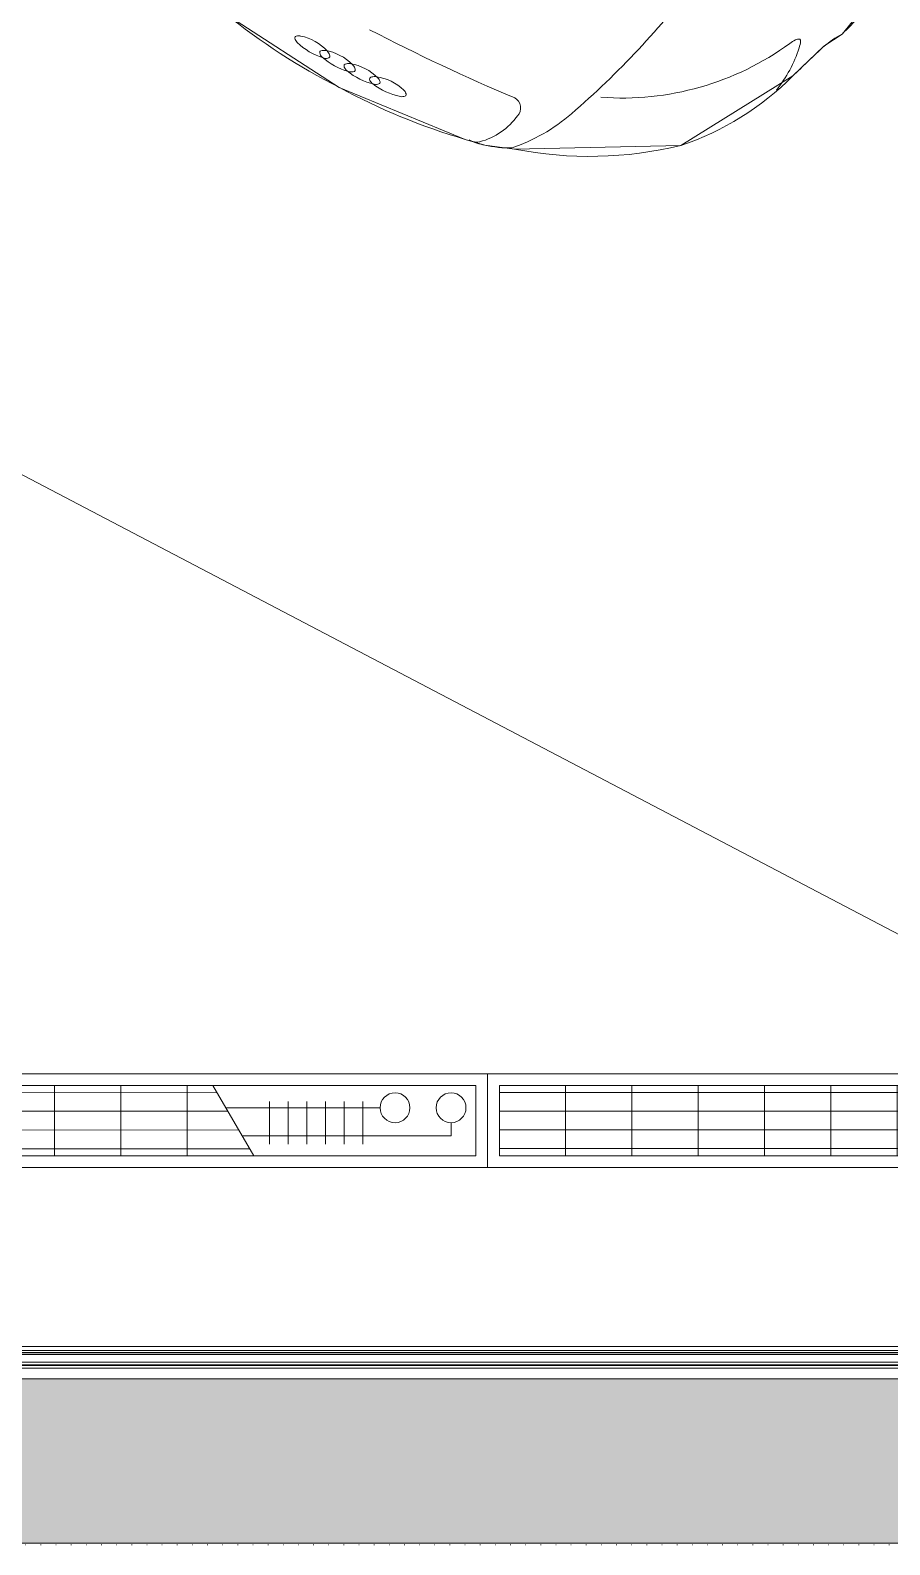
# Model space of a CAD drawing. Extents: x -1281 to 23780, y 0 to 7214.
# Drawn here: x 2875.1 to 3058.1, y 284.7 to 607.2 of the extents above; entities that cross this region are included whole.
import ezdxf

# ---------------------------------------------------------------- set-up
doc = ezdxf.new("R2010")
doc.units = 0
doc.header["$LTSCALE"] = 25
doc.header["$MEASUREMENT"] = 0
doc.linetypes.add('DOT2', pattern=[0.125, 0, -0.125])
doc.layers.get('0').update_dxf_attribs({"color": 9, "lineweight": 9})
for name, color, linetype, lineweight in [('04', 9, 'Continuous', 9), ('06D', 9, 'Continuous', 9), ('09', 9, 'Continuous', 9), ('10', 9, 'Continuous', 9), ('15', 9, 'Continuous', 9), ('20', 9, 'DOT2', 9), ('32', 9, 'Continuous', 9), ('40', 9, 'Continuous', 9), ('40B', 9, 'Continuous', 9)]:
    doc.layers.add(name, color=color, linetype=linetype, lineweight=lineweight)

# ---------------------------------------------------------------- blocks, each defined once
blk = doc.blocks.new('p-konvektor_audi')
for p, q in [((250, 89.48), (0, 89.47)), ((250, 89.47), (0, 89.48)), ((0, 89.48), (0, 69.47)), ((250, 69.47), (250, 89.47)), ((199.29, 85.44), (2.49, 85.42)), ((16.61, 71.95), (16.6, 86.99)), ((30.73, 71.95), (30.72, 86.99)), ((44.85, 71.95), (44.84, 86.99)), ((58.96, 71.95), (58.96, 86.99)), ((73.08, 71.95), (73.08, 86.99)), ((87.2, 71.95), (87.2, 86.99)), ((101.32, 71.95), (101.32, 86.99)), ((115.44, 71.95), (115.44, 86.99)), ((129.56, 71.95), (129.56, 86.99)), ((143.68, 71.95), (143.68, 86.98)), ((157.8, 71.95), (157.8, 86.98)), ((171.92, 71.94), (171.92, 86.98)), ((186.04, 71.94), (186.04, 86.98)), ((191.48, 71.95), (200.19, 86.99)), ((203.55, 84.5), (203.55, 75.36)), ((207.52, 84.5), (207.52, 75.36)), ((211.5, 84.5), (211.5, 75.36)), ((215.48, 84.5), (215.48, 75.36)), ((219.45, 84.5), (219.45, 75.36)), ((223.43, 84.5), (223.43, 75.36)), ((196.99, 81.46), (2.49, 81.45)), ((242.21, 82.69), (197.7, 82.69)), ((242.21, 79.91), (242.21, 82.69)), ((194.68, 77.48), (2.49, 77.47)), ((227.1, 76.72), (194.25, 76.73)), ((192.38, 73.51), (2.49, 73.49)), ((0, 69.47), (250, 69.47))]:
    blk.add_line(p, q)
for points in [[(250, 89.47), (0, 89.47), (0, 69.47), (250, 69.47)], [(247.51, 86.99), (247.51, 71.95), (2.49, 71.95), (2.49, 86.99)]]:
    blk.add_lwpolyline(points, close=True)
for centre in [(230.28, 76.72), (242.21, 76.72)]:
    blk.add_circle(centre, 3.18)
blk = doc.blocks.new('Group-321-1')
at = {"lineweight": 0}
blk.add_lwpolyline([(384781.8263, 69367.6169), (384782.0711, 69367.4613), (384782.3403, 69367.353), (384782.3817, 69367.3414), (384782.4453, 69367.3332), (384782.7991, 69367.344), (384783.0363, 69367.4941), (384783.1021, 69367.5581), (384783.1403, 69367.5843), (384783.2058, 69367.6663)], dxfattribs=at)
for centre, radius, start, end in [((384781.3493, 69368.793), 1.8423, 311.3278, 323.6363), ((384782.901, 69367.8424), 0.3521, 312.8289, 329.9815), ((384782.6953, 69368.7143), 1.3999, 231.6246, 243.5204), ((384781.9795, 69367.566), 0.00393, 106.148, 191.2356), ((384781.9842, 69367.5477), 0.0228, 79.7433, 104.6743), ((384781.9679, 69367.4673), 0.1048, 43.0274, 79.064), ((384784.0734, 69371.3937), 4.2739, 243.022, 247.6072), ((384783.0862, 69367.4874), 0.0949, 118.2722, 126.8391), ((384783.0473, 69367.5626), 0.0102, 71.2598, 124.0185), ((384783.0109, 69367.569), 0.0411, 338.6796, 359.2249), ((384783.048, 69367.5692), 0.00398, 351.8705, 50.8649), ((384783.2896, 69367.3257), 0.2986, 119.996, 129.0494), ((384781.9926, 69367.569), 0.0174, 192.4725, 226.4338), ((384782.0763, 69367.6572), 0.139, 226.4813, 253.2418), ((384782.0325, 69367.5354), 0.00393, 108.0079, 193.0955), ((384782.0455, 69367.5388), 0.0174, 194.3324, 228.2937), ((384782.0378, 69367.5173), 0.0228, 81.6031, 106.5342), ((384782.0242, 69367.4364), 0.1048, 44.8873, 80.9239), ((384782.0223, 69367.5184), 0.0302, 24.4378, 42.4802), ((384782.6682, 69368.0497), 0.6058, 266.1764, 306.5902), ((384782.7811, 69367.6377), 0.2809, 321.7491, 342.6581), ((384795.1854, 69355.0563), 17.3868, 134.02483, 134.32996), ((384782.1264, 69367.6297), 0.139, 228.3412, 255.1017), ((384782.043, 69367.5459), 0.0229, 252.8528, 277.4764), ((384782.0457, 69367.5282), 0.00493, 273.6822, 33.6822), ((384782.0856, 69367.5071), 0.00493, 90.1141, 210.1141), ((384782.1019, 69367.5147), 0.0229, 206.3199, 230.9435), ((384782.0905, 69367.4822), 0.0302, 81.316, 99.3585), ((384782.0783, 69367.4086), 0.1048, 44.7323, 80.7688), ((384782.0769, 69367.4892), 0.0302, 26.2976, 44.3401), ((384782.0999, 69367.4998), 0.00493, 275.5421, 35.5421), ((384782.1758, 69367.6043), 0.139, 230.5544, 257.315), ((384782.0967, 69367.5174), 0.0229, 254.7126, 279.3362), ((384782.1404, 69367.4796), 0.00493, 91.9739, 211.9739), ((384782.1563, 69367.4877), 0.0229, 208.1798, 232.8034), ((384782.146, 69367.4549), 0.0302, 83.1759, 101.2183), ((384782.2273, 69367.5797), 0.139, 232.4143, 259.1748), ((384782.1491, 69367.4857), 0.0174, 257.3624, 291.3237), ((384782.1362, 69367.3809), 0.1048, 46.5921, 82.6287), ((384782.1361, 69367.4668), 0.0228, 19.1219, 44.053), ((384782.1539, 69367.4731), 0.00393, 292.5606, 17.6483), ((384782.5995, 69367.9217), 0.6112, 289.0571, 315.6122), ((384782.7254, 69368.6988), 1.3999, 242.1358, 254.0316), ((384782.2044, 69367.4602), 0.0174, 259.2223, 293.1836), ((384782.1921, 69367.441), 0.0228, 20.9818, 45.9129), ((384782.2096, 69367.4478), 0.00393, 294.4205, 19.5081), ((384782.4333, 69367.421), 0.0243, 315.6609, 61.8912), ((384782.3323, 69367.4878), 0.1449, 285.4734, 325.2346), ((384782.3147, 69367.695), 0.3803, 288.9864, 311.3457), ((384782.3942, 69367.4364), 0.0958, 241.6486, 262.7889), ((384782.3644, 69367.3745), 0.0272, 253.3718, 283.4544), ((384782.4317, 69367.5545), 0.2189, 256.7829, 272.2195), ((384782.5977, 69368.1411), 0.8221, 259.3169, 284.18)]:
    blk.add_arc(centre, radius, start, end, dxfattribs=at)
blk = doc.blocks.new('p-audi_arac')
at = {"layer": '06D', "lineweight": 0, "flags": 128}
blk.add_lwpolyline([(695.6, 0.8), (-4.4, 0.8), (-4.4, 400.8), (695.6, 400.8)], close=True, dxfattribs=at)
at = {"layer": '04', "xscale": 100, "yscale": 100, "zscale": 100, "rotation": 117.1763778173342}
blk.add_blockref('Group-321-1', (23745751.03, -31061967.79), dxfattribs=at)
blk = doc.blocks.new('*U290')
at = {"layer": '15'}
for p, q in [((-1.47, -18.95), (-204.74, -18.95)), ((-1.47, -19.35), (-204.74, -19.35)), ((1.47, -18.95), (62.7, -18.95)), ((1.47, -19.35), (62.7, -19.35)), ((-1.47, -19.42), (-204.74, -19.42)), ((-1.47, -19.82), (-204.74, -19.82)), ((-1.47, -21.42), (-204.74, -21.42)), ((-1.47, -22.02), (-204.74, -22.02)), ((-1.47, -22.1), (-204.74, -22.1)), ((1.47, -19.42), (62.7, -19.42)), ((1.47, -19.82), (62.7, -19.82)), ((1.47, -21.42), (62.7, -21.42)), ((1.47, -22.02), (62.7, -22.02)), ((1.47, -22.1), (62.7, -22.1)), ((-1.47, -22.7), (-204.74, -22.7)), ((1.47, -22.7), (62.7, -22.7))]:
    blk.add_line(p, q, dxfattribs=at)
blk = doc.blocks.new('p-zemin kat')
at = {"layer": '09'}
h = blk.add_hatch(dxfattribs=at)
h.set_pattern_fill('SQUARE', color=252, scale=20, style=0)
h.paths.add_polyline_path([(1719.56, 285), (3319.5, 285), (3319.5, 320), (1719.67, 320)])
at = {"layer": '06D'}
for points in [[(3319.5, 326.92), (1724.23, 326.92)], [(1719.67, 320), (3319.5, 320)]]:
    blk.add_lwpolyline(points, dxfattribs=at)
blk.add_lwpolyline([(1719.56, 285), (3319.5, 285), (3319.5, 320), (1719.67, 320)], close=True, dxfattribs=at)
at = {"layer": '20'}
blk.add_lwpolyline([(1719.56, 284.7), (4822.79, 284.7), (4822.79, 2034.32)], dxfattribs=at)
at = {"layer": '40'}
blk.add_lwpolyline([(1851.16, 326.92), (3319.5, 326.92), (3319.5, 343), (3280.52, 343), (3280.5, 427), (3319.5, 427), (3319.5, 570), (4025.5, 570), (4025.5, 427), (4064.5, 427), (4064.5, 343), (3980.5, 343), (3980.5, 326.92), (4680.5, 326.92), (4680.5, 427), (4780.58, 427), (4780.58, 1901.49, 0.054196), (4273.07, 1999.31), (4278.59, 2070.68, 0.306949), (1935.27, 740.05), (1999.45, 708.36, 0.043245), (1856.49, 345)], format="xyb", close=True, dxfattribs=at)
at = {"layer": '40B'}
blk.add_lwpolyline([(3364.5, 343), (3319.5, 343), (3319.5, 320), (1719.67, 320), (1719.67, 326.92), (1719.56, 328.25, -0.047611), (1885.58, 764.59), (1935.27, 740.05, -0.306949), (4278.59, 2070.68), (4283.12, 2125.91, -0.05155), (4780.05, 2034.32), (4787.5, 2034.32), (4787.5, 320), (4025.5, 320), (4025.5, 570), (3319.5, 570), (3319.5, 427), (3364.5, 427), (3364.5, 343)], format="xyb", close=True, dxfattribs=at)
at = {"layer": '10'}
for p in [(2855.83, 345), (3089.17, 345)]:
    blk.add_blockref('*U290', p, dxfattribs=at)

msp = doc.modelspace()

# ---------------------------------------------------------------- block references
at = {"layer": '04', "rotation": 242.3325881705122}
msp.add_blockref('p-audi_arac', (3038.51, 1211.39), dxfattribs=at)
at = {"layer": '10'}
msp.add_blockref('p-zemin kat', (0, 0), dxfattribs=at)
at = {"layer": '32', "xscale": -1, "rotation": 180}
for p in [(2722.5, 454.48), (2972.5, 454.48)]:
    msp.add_blockref('p-konvektor_audi', p, dxfattribs=at)

doc.saveas('drawing.dxf')
